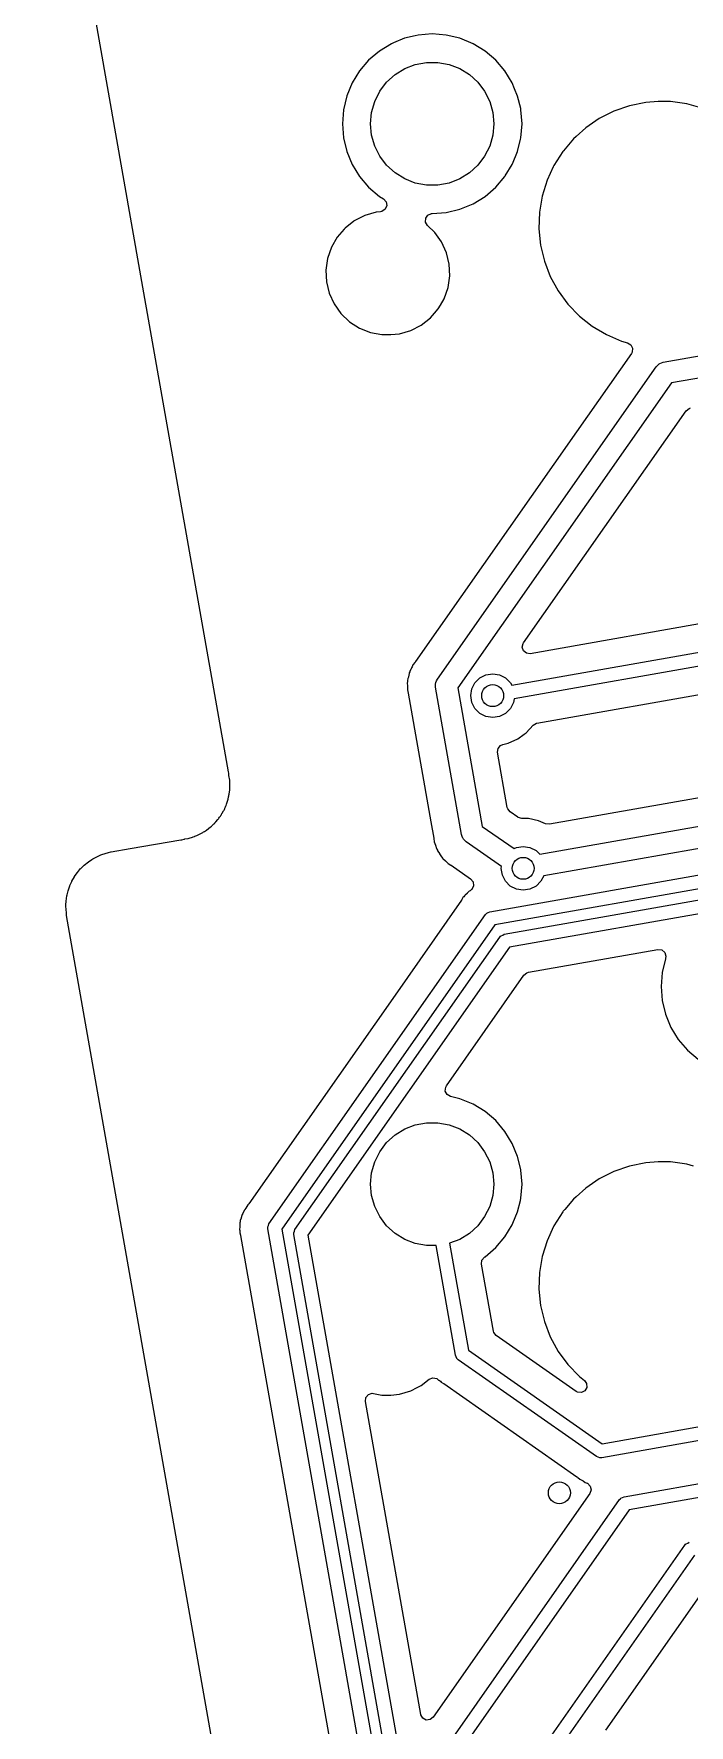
# Model space of a CAD drawing. Extents: x -140 to 29, y -83 to 10.
# Drawn here: x -116.87 to -104.92, y -37.67 to -6.81 of the extents above; entities that cross this region are included whole.
import ezdxf

# ---------------------------------------------------------------- set-up
doc = ezdxf.new("R2010")
doc.units = 0
doc.layers.add('BLACK', color=7, linetype='CONTINUOUS')

msp = doc.modelspace()

# ---------------------------------------------------------------- linework, layer by layer
at = {"layer": 'BLACK', "linetype": 'CONTINUOUS'}
for p, q in [((-114.941, -11.1235), (-116.114, -4.47419)), ((-110.353, -6.99541), (-110.572, -7.12976)), ((-110.317, -6.9806), (-110.353, -6.99541)), ((-110.116, -6.89702), (-110.317, -6.9806)), ((-109.921, -6.85033), (-110.116, -6.89702)), ((-109.866, -6.837), (-109.921, -6.85033)), ((-109.609, -6.81682), (-109.866, -6.837)), ((-109.353, -6.837), (-109.609, -6.81682)), ((-109.103, -6.89702), (-109.353, -6.837)), ((-108.865, -6.99541), (-109.103, -6.89702)), ((-108.646, -7.12976), (-108.865, -6.99541)), ((-110.768, -7.29674), (-110.935, -7.49225)), ((-110.572, -7.12976), (-110.768, -7.29674)), ((-110.572, -7.12976), (-110.572, -7.12976)), ((-110.572, -7.12976), (-110.572, -7.12976)), ((-110.111, -7.44832), (-109.917, -7.37332)), ((-109.917, -7.37332), (-109.713, -7.33517)), ((-109.713, -7.33517), (-109.505, -7.33517)), ((-109.505, -7.33517), (-109.301, -7.37332)), ((-109.301, -7.37332), (-109.108, -7.44832)), ((-108.451, -7.29674), (-108.646, -7.12976)), ((-108.646, -7.12976), (-108.646, -7.12976)), ((-108.284, -7.49225), (-108.451, -7.29674)), ((-111.069, -7.71149), (-111.168, -7.94903)), ((-110.935, -7.49226), (-111.069, -7.71149)), ((-110.935, -7.49225), (-110.935, -7.49226)), ((-110.566, -7.86314), (-110.441, -7.69747)), ((-110.441, -7.69747), (-110.287, -7.55761)), ((-110.287, -7.55761), (-110.111, -7.44832)), ((-109.108, -7.44832), (-108.931, -7.55761)), ((-108.931, -7.55761), (-108.778, -7.69747)), ((-108.778, -7.69747), (-108.653, -7.86314)), ((-108.284, -7.49226), (-108.284, -7.49225)), ((-108.149, -7.71149), (-108.284, -7.49226)), ((-108.106, -7.81553), (-108.149, -7.71149)), ((-111.168, -7.94903), (-111.228, -8.19905)), ((-110.658, -8.04898), (-110.566, -7.86314)), ((-108.653, -7.86314), (-108.56, -8.04898)), ((-108.051, -7.94904), (-108.106, -7.81553)), ((-107.995, -8.17984), (-108.051, -7.94904)), ((-111.228, -8.19905), (-111.248, -8.45538)), ((-110.734, -8.45538), (-110.715, -8.24866)), ((-110.715, -8.24866), (-110.658, -8.04898)), ((-108.56, -8.04898), (-108.503, -8.24866)), ((-108.503, -8.24866), (-108.484, -8.45538)), ((-107.991, -8.19905), (-107.995, -8.17984)), ((-107.971, -8.45538), (-107.991, -8.19905)), ((-106.294, -8.22425), (-106.562, -8.35978)), ((-106.01, -8.12569), (-106.294, -8.22425)), ((-105.716, -8.06584), (-106.01, -8.12569)), ((-106.01, -8.12569), (-106.01, -8.12569)), ((-105.491, -8.05079), (-105.716, -8.06583)), ((-105.716, -8.06583), (-105.716, -8.06583)), ((-105.716, -8.06583), (-105.716, -8.06584)), ((-105.266, -8.05079), (-105.491, -8.05079)), ((-105.396, -12.8049), (-79.8983, -8.3089)), ((-104.968, -8.09084), (-105.266, -8.05079)), ((-104.751, -8.15021), (-104.968, -8.09084)), ((-104.968, -8.09084), (-104.968, -8.09084)), ((-104.968, -8.09084), (-104.968, -8.09084)), ((-111.248, -8.45538), (-111.228, -8.7117)), ((-110.715, -8.66209), (-110.734, -8.45538)), ((-108.484, -8.45538), (-108.503, -8.66209)), ((-107.991, -8.7117), (-107.971, -8.45538)), ((-106.81, -8.52984), (-106.983, -8.68621)), ((-106.562, -8.35978), (-106.81, -8.52984)), ((-106.81, -8.52984), (-106.81, -8.52984)), ((-106.81, -8.52984), (-106.81, -8.52984)), ((-111.228, -8.7117), (-111.168, -8.96171)), ((-110.658, -8.86177), (-110.715, -8.66209)), ((-110.566, -9.04761), (-110.658, -8.86177)), ((-108.56, -8.86177), (-108.653, -9.04761)), ((-108.503, -8.66209), (-108.56, -8.86177)), ((-108.051, -8.96171), (-107.996, -8.73474)), ((-107.996, -8.73474), (-107.991, -8.7117)), ((-107.154, -8.87457), (-107.217, -8.94944)), ((-107.033, -8.73142), (-107.154, -8.87457)), ((-106.983, -8.68621), (-107.033, -8.7314)), ((-107.033, -8.7314), (-107.033, -8.73142)), ((-79.8288, -8.70282), (-105.245, -13.1844)), ((-111.168, -8.96171), (-111.069, -9.19926)), ((-111.069, -9.19926), (-110.935, -9.41849)), ((-110.441, -9.21328), (-110.566, -9.04761)), ((-110.287, -9.35314), (-110.441, -9.21328)), ((-108.778, -9.21328), (-108.931, -9.35314)), ((-108.653, -9.04761), (-108.778, -9.21328)), ((-108.277, -9.40821), (-108.149, -9.19926)), ((-108.149, -9.19926), (-108.143, -9.18506)), ((-108.143, -9.18506), (-108.051, -8.96171)), ((-107.402, -9.24263), (-107.515, -9.48672)), ((-107.389, -9.21415), (-107.402, -9.24263)), ((-107.227, -8.96088), (-107.389, -9.21415)), ((-107.389, -9.21415), (-107.389, -9.21415)), ((-107.389, -9.21415), (-107.389, -9.21415)), ((-107.217, -8.94944), (-107.227, -8.96087)), ((-107.227, -8.96087), (-107.227, -8.96088)), ((-110.935, -9.41849), (-110.768, -9.61401)), ((-110.111, -9.46243), (-110.287, -9.35314)), ((-109.917, -9.53743), (-110.111, -9.46243)), ((-109.713, -9.57558), (-109.917, -9.53743)), ((-109.301, -9.53743), (-109.505, -9.57558)), ((-109.108, -9.46243), (-109.301, -9.53743)), ((-108.931, -9.35314), (-109.108, -9.46243)), ((-108.451, -9.61401), (-108.284, -9.41849)), ((-108.284, -9.41849), (-108.277, -9.40821)), ((-108.284, -9.41849), (-108.284, -9.41849)), ((-107.515, -9.48673), (-107.604, -9.77372)), ((-107.515, -9.48672), (-107.515, -9.48672)), ((-107.515, -9.48672), (-107.515, -9.48673)), ((-110.768, -9.61401), (-110.572, -9.78099)), ((-110.572, -9.78099), (-110.498, -9.82654)), ((-110.498, -9.82654), (-110.45, -9.87919)), ((-109.505, -9.57558), (-109.713, -9.57558)), ((-108.865, -9.91533), (-108.646, -9.78099)), ((-108.646, -9.78099), (-108.451, -9.61401)), ((-108.646, -9.78099), (-108.646, -9.78099)), ((-107.604, -9.77372), (-107.654, -10.07)), ((-110.839, -10.1277), (-111.03, -10.2262)), ((-110.633, -10.0671), (-110.839, -10.1277)), ((-110.552, -10.0594), (-110.633, -10.0671)), ((-110.633, -10.0671), (-110.633, -10.0671)), ((-110.633, -10.0671), (-110.633, -10.0671)), ((-110.633, -10.0671), (-110.633, -10.0671)), ((-110.633, -10.0671), (-110.633, -10.0671)), ((-110.526, -10.0541), (-110.552, -10.0594)), ((-110.467, -10.0144), (-110.526, -10.0541)), ((-110.439, -9.94923), (-110.467, -10.0144)), ((-110.45, -9.87919), (-110.439, -9.94923)), ((-109.732, -10.2496), (-109.728, -10.1787)), ((-109.728, -10.1787), (-109.687, -10.1209)), ((-109.687, -10.1209), (-109.621, -10.0945)), ((-109.621, -10.0945), (-109.609, -10.0939)), ((-109.609, -10.0939), (-109.353, -10.0738)), ((-109.609, -10.0939), (-109.609, -10.0939)), ((-109.609, -10.0939), (-109.609, -10.0939)), ((-109.609, -10.0939), (-109.609, -10.0939)), ((-109.353, -10.0738), (-109.103, -10.0137)), ((-109.103, -10.0137), (-108.865, -9.91533)), ((-107.654, -10.07), (-107.664, -10.3704)), ((-111.217, -10.38), (-111.34, -10.5215)), ((-111.199, -10.3591), (-111.217, -10.38)), ((-111.037, -10.2313), (-111.199, -10.3591)), ((-111.199, -10.3591), (-111.199, -10.3591)), ((-111.199, -10.3591), (-111.199, -10.3591)), ((-111.03, -10.2262), (-111.037, -10.2313)), ((-109.696, -10.3111), (-109.732, -10.2496)), ((-109.564, -10.4369), (-109.696, -10.3111)), ((-109.44, -10.612), (-109.564, -10.4369)), ((-109.564, -10.4369), (-109.564, -10.4369)), ((-107.664, -10.3704), (-107.634, -10.6693)), ((-111.447, -10.7076), (-111.518, -10.9108)), ((-111.34, -10.5215), (-111.447, -10.7076)), ((-109.35, -10.8075), (-109.44, -10.612)), ((-107.634, -10.6693), (-107.564, -10.9616)), ((-111.518, -10.9108), (-111.548, -11.1235)), ((-109.3, -11.0164), (-109.35, -10.8075)), ((-109.29, -11.2311), (-109.3, -11.0164)), ((-109.3, -11.0164), (-109.3, -11.0164)), ((-107.564, -10.9616), (-107.456, -11.242)), ((-113.327, -20.2768), (-114.941, -11.1235)), ((-111.548, -11.1235), (-111.538, -11.3382)), ((-111.538, -11.3382), (-111.487, -11.5471)), ((-109.32, -11.44), (-109.301, -11.312)), ((-109.301, -11.312), (-109.29, -11.2311)), ((-107.456, -11.242), (-107.312, -11.5056)), ((-111.487, -11.5471), (-111.398, -11.7426)), ((-109.459, -11.7663), (-109.39, -11.647)), ((-109.39, -11.647), (-109.32, -11.4439)), ((-109.39, -11.647), (-109.39, -11.647)), ((-109.32, -11.4439), (-109.32, -11.44)), ((-107.312, -11.5056), (-107.134, -11.7475)), ((-111.398, -11.7426), (-111.273, -11.9177)), ((-111.273, -11.9177), (-111.118, -12.066)), ((-109.808, -12.1285), (-109.639, -11.9956)), ((-109.639, -11.9956), (-109.565, -11.9108)), ((-109.639, -11.9956), (-109.639, -11.9956)), ((-109.639, -11.9956), (-109.639, -11.9956)), ((-109.565, -11.9108), (-109.498, -11.8331)), ((-109.498, -11.8331), (-109.459, -11.7663)), ((-107.134, -11.7475), (-106.925, -11.9635)), ((-106.925, -11.9635), (-106.689, -12.1497)), ((-111.118, -12.066), (-110.937, -12.1823)), ((-110.937, -12.1823), (-110.737, -12.2621)), ((-110.737, -12.2621), (-110.526, -12.3028)), ((-110.526, -12.3028), (-110.526, -12.3028)), ((-110.526, -12.3028), (-110.365, -12.3028)), ((-110.365, -12.3028), (-110.205, -12.2875)), ((-110.365, -12.3028), (-110.365, -12.3028)), ((-110.365, -12.3028), (-110.365, -12.3028)), ((-110.365, -12.3028), (-110.365, -12.3028)), ((-110.205, -12.2875), (-109.999, -12.227)), ((-110.205, -12.2875), (-110.205, -12.2875)), ((-110.205, -12.2875), (-110.205, -12.2875)), ((-109.999, -12.2269), (-109.808, -12.1285)), ((-109.999, -12.227), (-109.999, -12.2269)), ((-109.999, -12.2269), (-109.999, -12.2269)), ((-109.808, -12.1285), (-109.808, -12.1285)), ((-106.689, -12.1497), (-106.431, -12.3028)), ((-106.431, -12.3028), (-106.154, -12.4201)), ((-105.976, -12.6436), (-106.978, -14.0747)), ((-106.154, -12.4201), (-106.046, -12.4498)), ((-106.046, -12.4498), (-105.985, -12.4871)), ((-105.985, -12.4871), (-105.955, -12.5511)), ((-105.963, -12.6216), (-105.976, -12.6436)), ((-105.955, -12.5511), (-105.963, -12.6216)), ((-109.515, -18.5851), (-105.525, -12.8871)), ((-105.525, -12.8871), (-105.501, -12.8646)), ((-105.501, -12.8646), (-105.478, -12.8395)), ((-105.478, -12.8395), (-105.468, -12.835)), ((-105.468, -12.835), (-105.459, -12.8274)), ((-105.459, -12.8274), (-105.427, -12.8179)), ((-105.427, -12.8179), (-105.396, -12.8049)), ((-105.245, -13.1844), (-109.14, -18.7467)), ((-108.558, -22.8312), (-55.3348, -13.4465)), ((-108.296, -23.242), (-52.1236, -13.3373)), ((-52.0292, -13.5745), (-108.202, -23.4792)), ((-55.2404, -13.6837), (-108.464, -23.0684)), ((-107.945, -17.9267), (-104.979, -13.6914)), ((-104.979, -13.6914), (-104.924, -13.6471)), ((-104.924, -13.6471), (-104.898, -13.6396)), ((-106.978, -14.0747), (-109.914, -18.2676)), ((-95.9594, -16.0317), (-107.82, -18.123)), ((-108.158, -18.6991), (-95.5428, -16.4746)), ((-95.4995, -16.7208), (-108.115, -18.9453)), ((-107.699, -19.3882), (-95.736, -17.2789)), ((-107.968, -18.003), (-107.95, -17.9342)), ((-107.946, -18.0704), (-107.968, -18.003)), ((-107.95, -17.9342), (-107.945, -17.9267)), ((-107.891, -18.1152), (-107.946, -18.0704)), ((-107.82, -18.123), (-107.891, -18.1152)), ((-110.031, -18.483), (-110.043, -18.5446)), ((-110.027, -18.4737), (-110.031, -18.483)), ((-110.019, -18.4522), (-110.027, -18.4737)), ((-110.017, -18.4423), (-110.019, -18.4522)), ((-109.992, -18.396), (-110.017, -18.4423)), ((-109.987, -18.387), (-109.992, -18.396)), ((-109.986, -18.3836), (-109.987, -18.387)), ((-109.977, -18.3648), (-109.986, -18.3836)), ((-109.96, -18.3265), (-109.977, -18.3648)), ((-109.921, -18.2774), (-109.96, -18.3265)), ((-109.918, -18.2744), (-109.921, -18.2774)), ((-109.914, -18.2676), (-109.918, -18.2744)), ((-108.741, -18.5637), (-108.63, -18.5069)), ((-108.63, -18.5069), (-108.506, -18.4873)), ((-108.506, -18.4873), (-108.382, -18.5069)), ((-108.382, -18.5069), (-108.271, -18.5637)), ((-110.062, -18.642), (-110.063, -18.652)), ((-110.063, -18.652), (-110.06, -18.7146)), ((-110.059, -18.6193), (-110.062, -18.642)), ((-110.06, -18.7146), (-110.06, -18.7184)), ((-110.06, -18.7184), (-110.06, -18.7811)), ((-110.06, -18.7811), (-110.046, -18.8422)), ((-110.051, -18.5778), (-110.059, -18.6091)), ((-110.059, -18.6091), (-110.059, -18.6191)), ((-110.059, -18.6191), (-110.059, -18.6193)), ((-110.044, -18.5483), (-110.051, -18.5778)), ((-110.043, -18.5446), (-110.044, -18.5483)), ((-109.549, -18.6676), (-109.544, -18.6571)), ((-109.547, -18.7011), (-109.549, -18.6676)), ((-109.548, -18.7346), (-109.547, -18.7011)), ((-109.074, -21.424), (-109.548, -18.7346)), ((-109.544, -18.6457), (-109.528, -18.6162)), ((-109.544, -18.6571), (-109.544, -18.6457)), ((-109.528, -18.6162), (-109.515, -18.5851)), ((-109.14, -18.7467), (-108.695, -21.2729)), ((-108.906, -18.8873), (-108.886, -18.7637)), ((-108.886, -18.7637), (-108.83, -18.6522)), ((-108.83, -18.6522), (-108.741, -18.5637)), ((-108.271, -18.5637), (-108.182, -18.6522)), ((-108.182, -18.6522), (-108.158, -18.6991)), ((-110.046, -18.8422), (-110.045, -18.8458)), ((-110.045, -18.8458), (-109.632, -21.1885)), ((-108.886, -19.0109), (-108.906, -18.8873)), ((-108.83, -19.1224), (-108.886, -19.0109)), ((-108.741, -19.2109), (-108.83, -19.1224)), ((-108.182, -19.1224), (-108.271, -19.2109)), ((-108.126, -19.0109), (-108.182, -19.1224)), ((-108.115, -18.9453), (-108.126, -19.0109)), ((-95.3223, -19.0926), (-107.469, -21.2344)), ((-108.63, -19.2677), (-108.741, -19.2109)), ((-108.506, -19.2873), (-108.63, -19.2677)), ((-108.382, -19.2677), (-108.506, -19.2873)), ((-108.271, -19.2109), (-108.382, -19.2677)), ((-107.895, -19.5661), (-107.77, -19.428)), ((-107.77, -19.428), (-107.71, -19.3907)), ((-107.71, -19.3907), (-107.699, -19.3882)), ((-108.224, -19.7561), (-108.049, -19.6784)), ((-108.049, -19.6784), (-107.931, -19.5923)), ((-107.931, -19.5923), (-107.895, -19.5661)), ((-107.648, -21.7822), (-94.9698, -19.5468)), ((-108.417, -19.9214), (-108.409, -19.8508)), ((-108.239, -20.9258), (-108.417, -19.9214)), ((-108.409, -19.8508), (-108.364, -19.7957)), ((-108.364, -19.7957), (-108.319, -19.7763)), ((-108.319, -19.7763), (-108.224, -19.7561)), ((-94.8987, -19.9404), (-107.576, -22.1758)), ((-113.319, -20.2992), (-113.327, -20.2768)), ((-113.317, -20.3365), (-113.319, -20.2992)), ((-113.316, -20.3426), (-113.317, -20.3365)), ((-113.3, -20.4308), (-113.316, -20.3426)), ((-113.314, -20.6855), (-113.3, -20.6059)), ((-113.3, -20.4931), (-113.3, -20.4308)), ((-113.297, -20.5104), (-113.3, -20.4931)), ((-113.3, -20.5303), (-113.297, -20.5104)), ((-113.3, -20.5378), (-113.3, -20.5303)), ((-113.3, -20.6059), (-113.3, -20.5378)), ((-113.417, -20.9879), (-113.403, -20.9751)), ((-113.403, -20.9751), (-113.399, -20.9633)), ((-113.399, -20.9633), (-113.392, -20.948)), ((-113.393, -20.9478), (-113.391, -20.9428)), ((-113.392, -20.948), (-113.393, -20.9478)), ((-113.391, -20.9428), (-113.381, -20.9166)), ((-113.381, -20.9166), (-113.372, -20.8979)), ((-113.372, -20.8979), (-113.368, -20.8895)), ((-113.368, -20.8895), (-113.363, -20.8683)), ((-113.363, -20.8683), (-113.331, -20.7783)), ((-113.331, -20.7783), (-113.323, -20.7338)), ((-113.331, -20.7783), (-113.331, -20.7783)), ((-113.323, -20.7338), (-113.319, -20.7165)), ((-113.319, -20.7165), (-113.315, -20.7047)), ((-113.315, -20.7047), (-113.314, -20.6855)), ((-108.232, -20.9517), (-108.239, -20.9258)), ((-108.188, -21.0071), (-108.232, -20.9517)), ((-113.725, -21.341), (-113.651, -21.2794)), ((-113.651, -21.2794), (-113.637, -21.2732)), ((-113.637, -21.2732), (-113.627, -21.2608)), ((-113.627, -21.2608), (-113.612, -21.2463)), ((-113.612, -21.2463), (-113.598, -21.2344)), ((-113.598, -21.2344), (-113.591, -21.2285)), ((-113.591, -21.2285), (-113.587, -21.2246)), ((-113.591, -21.2285), (-113.591, -21.2285)), ((-113.591, -21.2285), (-113.591, -21.2285)), ((-113.587, -21.2246), (-113.586, -21.2249)), ((-113.586, -21.2249), (-113.574, -21.2133)), ((-113.574, -21.2133), (-113.571, -21.2105)), ((-113.571, -21.2105), (-113.557, -21.1886)), ((-113.557, -21.1886), (-113.52, -21.1445)), ((-113.52, -21.1445), (-113.506, -21.135)), ((-113.506, -21.135), (-113.499, -21.1225)), ((-113.499, -21.1225), (-113.486, -21.1033)), ((-113.486, -21.1033), (-113.478, -21.0944)), ((-113.478, -21.0944), (-113.472, -21.0843)), ((-113.472, -21.0843), (-113.459, -21.0653)), ((-113.459, -21.0653), (-113.454, -21.0599)), ((-113.454, -21.0599), (-113.445, -21.0377)), ((-113.445, -21.0377), (-113.441, -21.0307)), ((-113.441, -21.0307), (-113.417, -20.9879)), ((-109.632, -21.1885), (-109.579, -21.4893)), ((-108.695, -21.2729), (-108.115, -21.6791)), ((-108.045, -21.1073), (-108.188, -21.0071)), ((-108.04, -21.1101), (-108.045, -21.1073)), ((-107.972, -21.1301), (-108.04, -21.1101)), ((-107.854, -21.1301), (-107.972, -21.1301)), ((-107.668, -21.1698), (-107.854, -21.1301)), ((-107.543, -21.2255), (-107.668, -21.1698)), ((-107.54, -21.2266), (-107.543, -21.2255)), ((-107.469, -21.2344), (-107.54, -21.2266)), ((-115.115, -21.6778), (-114.195, -21.5156)), ((-114.195, -21.5156), (-114.178, -21.5174)), ((-114.178, -21.5174), (-114.135, -21.5053)), ((-114.135, -21.5053), (-114.129, -21.504)), ((-114.129, -21.504), (-114.127, -21.5036)), ((-114.127, -21.5036), (-114.119, -21.5023)), ((-114.127, -21.5036), (-114.127, -21.5036)), ((-114.119, -21.5023), (-114.057, -21.4912)), ((-114.057, -21.4912), (-114.041, -21.4884)), ((-114.041, -21.4884), (-113.982, -21.4671)), ((-114.041, -21.4884), (-114.041, -21.4884)), ((-114.041, -21.4884), (-114.041, -21.4884)), ((-113.982, -21.4671), (-113.97, -21.4663)), ((-113.97, -21.4663), (-113.947, -21.4548)), ((-113.947, -21.4548), (-113.94, -21.4518)), ((-113.94, -21.4518), (-113.902, -21.4379)), ((-113.902, -21.4379), (-113.876, -21.4285)), ((-113.876, -21.4285), (-113.854, -21.4155)), ((-113.854, -21.4155), (-113.806, -21.3881)), ((-113.806, -21.3881), (-113.793, -21.3849)), ((-113.793, -21.3849), (-113.779, -21.3736)), ((-113.779, -21.3736), (-113.764, -21.3636)), ((-113.764, -21.3636), (-113.725, -21.341)), ((-113.725, -21.341), (-113.725, -21.341)), ((-109.579, -21.4893), (-109.578, -21.4931)), ((-109.578, -21.4931), (-109.571, -21.5554)), ((-109.571, -21.5554), (-109.549, -21.6142)), ((-109.061, -21.4549), (-109.074, -21.424)), ((-109.052, -21.4871), (-109.061, -21.4549)), ((-109.044, -21.4955), (-109.052, -21.4871)), ((-109.04, -21.506), (-109.044, -21.4955)), ((-109.014, -21.5282), (-109.04, -21.506)), ((-108.992, -21.5531), (-109.014, -21.5282)), ((-108.345, -22.0062), (-108.992, -21.5531)), ((-115.876, -21.9175), (-115.815, -21.8749)), ((-115.815, -21.8749), (-115.8, -21.8658)), ((-115.8, -21.8658), (-115.713, -21.8218)), ((-115.713, -21.8218), (-115.651, -21.7927)), ((-115.651, -21.7927), (-115.632, -21.7856)), ((-115.632, -21.7856), (-115.51, -21.7514)), ((-115.51, -21.7514), (-115.468, -21.7403)), ((-115.468, -21.7403), (-115.463, -21.7391)), ((-115.463, -21.7391), (-115.115, -21.6778)), ((-109.549, -21.6142), (-109.548, -21.6178)), ((-109.548, -21.6178), (-109.53, -21.6778)), ((-109.53, -21.6778), (-109.525, -21.6865)), ((-109.525, -21.6865), (-109.515, -21.7071)), ((-109.515, -21.7071), (-109.511, -21.7167)), ((-109.511, -21.7167), (-109.507, -21.7227)), ((-109.507, -21.7227), (-109.476, -21.7685)), ((-109.476, -21.7685), (-109.474, -21.7717)), ((-109.474, -21.7717), (-109.442, -21.8256)), ((-109.442, -21.8256), (-109.435, -21.8329)), ((-109.435, -21.8329), (-109.42, -21.8505)), ((-109.42, -21.8505), (-109.415, -21.8589)), ((-109.415, -21.8589), (-109.368, -21.9008)), ((-109.368, -21.9008), (-109.365, -21.9034)), ((-109.365, -21.9034), (-109.321, -21.9481)), ((-108.115, -21.6791), (-108.073, -21.6582)), ((-108.073, -21.6582), (-107.95, -21.6386)), ((-107.95, -21.6386), (-107.826, -21.6582)), ((-107.826, -21.6582), (-107.715, -21.715)), ((-107.715, -21.715), (-107.648, -21.7822)), ((-116.18, -22.2726), (-116.134, -22.1913)), ((-116.134, -22.1913), (-116.131, -22.1861)), ((-116.131, -22.1861), (-116.084, -22.1196)), ((-116.084, -22.1196), (-116.08, -22.1147)), ((-116.08, -22.1147), (-116.02, -22.0438)), ((-116.02, -22.0438), (-116.016, -22.0403)), ((-116.016, -22.0403), (-115.959, -21.9833)), ((-115.959, -21.9833), (-115.954, -21.9783)), ((-115.954, -21.9783), (-115.879, -21.9196)), ((-115.879, -21.9196), (-115.876, -21.9175)), ((-109.321, -21.9481), (-109.268, -21.9809)), ((-109.268, -21.9809), (-109.264, -21.983)), ((-109.264, -21.983), (-108.909, -22.232)), ((-108.35, -22.0386), (-108.345, -22.0062)), ((-108.33, -22.1622), (-108.35, -22.0386)), ((-108.273, -22.2737), (-108.33, -22.1622)), ((-107.576, -22.1758), (-107.626, -22.2737)), ((-116.272, -22.5399), (-116.269, -22.5224)), ((-116.269, -22.5224), (-116.25, -22.4507)), ((-116.25, -22.4507), (-116.249, -22.4474)), ((-116.249, -22.4474), (-116.219, -22.3571)), ((-116.219, -22.3571), (-116.216, -22.35)), ((-116.216, -22.35), (-116.182, -22.2769)), ((-116.182, -22.2769), (-116.18, -22.2726)), ((-108.973, -22.4947), (-109.009, -22.5254)), ((-108.969, -22.4906), (-108.973, -22.4947)), ((-108.954, -22.4753), (-108.969, -22.4906)), ((-108.936, -22.4567), (-108.954, -22.4753)), ((-108.919, -22.4461), (-108.936, -22.4567)), ((-108.903, -22.4344), (-108.919, -22.4461)), ((-108.909, -22.232), (-108.864, -22.2875)), ((-108.899, -22.4309), (-108.903, -22.4344)), ((-108.889, -22.4215), (-108.899, -22.4309)), ((-108.857, -22.3581), (-108.889, -22.4215)), ((-108.864, -22.2875), (-108.857, -22.3581)), ((-108.185, -22.3622), (-108.273, -22.2737)), ((-108.073, -22.419), (-108.185, -22.3622)), ((-107.95, -22.4386), (-108.073, -22.419)), ((-107.826, -22.419), (-107.95, -22.4386)), ((-107.715, -22.3622), (-107.826, -22.419)), ((-107.626, -22.2737), (-107.715, -22.3622)), ((-116.29, -22.7051), (-116.284, -22.6365)), ((-116.29, -22.7256), (-116.29, -22.7051)), ((-116.28, -22.852), (-116.29, -22.7256)), ((-116.284, -22.6365), (-116.272, -22.5399)), ((-109.074, -22.6179), (-110.329, -24.4107)), ((-109.071, -22.6129), (-109.074, -22.6179)), ((-109.068, -22.6071), (-109.071, -22.6129)), ((-109.048, -22.5718), (-109.068, -22.6071)), ((-109.033, -22.5573), (-109.048, -22.5718)), ((-109.048, -22.5718), (-109.048, -22.5718)), ((-109.048, -22.5718), (-109.048, -22.5718)), ((-109.021, -22.542), (-109.033, -22.5573)), ((-109.009, -22.5254), (-109.021, -22.542)), ((-109.009, -22.5254), (-109.009, -22.5254)), ((-108.586, -22.845), (-108.558, -22.8312)), ((-116.276, -22.8948), (-116.28, -22.852)), ((-116.276, -22.9002), (-116.276, -22.8948)), ((-113.327, -39.6206), (-116.276, -22.9002)), ((-112.587, -28.522), (-108.639, -22.8826)), ((-108.464, -23.0684), (-112.353, -28.623)), ((-108.639, -22.8826), (-108.623, -22.8664)), ((-108.623, -22.8664), (-108.621, -22.8625)), ((-108.621, -22.8625), (-108.619, -22.8613)), ((-108.619, -22.8613), (-108.614, -22.8567)), ((-108.614, -22.8567), (-108.586, -22.845)), ((-112.112, -28.6274), (-108.377, -23.2934)), ((-108.377, -23.2934), (-108.362, -23.2771)), ((-108.362, -23.2771), (-108.359, -23.2733)), ((-108.359, -23.2733), (-108.357, -23.2721)), ((-108.357, -23.2721), (-108.353, -23.2675)), ((-108.353, -23.2675), (-108.324, -23.2558)), ((-108.324, -23.2558), (-108.296, -23.242)), ((-108.202, -23.4792), (-111.877, -28.7284)), ((-107.855, -23.9344), (-105.494, -23.5181)), ((-105.494, -23.5181), (-105.424, -23.526)), ((-105.424, -23.526), (-105.368, -23.5708)), ((-105.355, -23.6888), (-105.415, -23.9388)), ((-105.368, -23.5708), (-105.346, -23.6382)), ((-105.346, -23.6382), (-105.355, -23.6838)), ((-105.355, -23.6838), (-105.354, -23.6841)), ((-105.354, -23.6841), (-105.355, -23.6888)), ((-105.355, -23.6888), (-105.355, -23.6888)), ((-109.349, -26.0046), (-107.936, -23.9862)), ((-107.936, -23.9862), (-107.881, -23.9419)), ((-107.881, -23.9419), (-107.855, -23.9344)), ((-105.415, -23.9388), (-105.435, -24.1952)), ((-105.435, -24.1952), (-105.415, -24.4515)), ((-110.329, -24.4107), (-112.952, -28.1558)), ((-105.415, -24.4515), (-105.355, -24.7015)), ((-105.355, -24.7015), (-105.257, -24.9391)), ((-105.257, -24.9391), (-105.122, -25.1583)), ((-105.122, -25.1583), (-104.955, -25.3538)), ((-104.955, -25.3538), (-104.76, -25.5208)), ((-109.37, -26.1011), (-109.363, -26.0304)), ((-109.337, -26.1641), (-109.37, -26.1011)), ((-109.363, -26.0304), (-109.349, -26.0046)), ((-109.276, -26.1994), (-109.337, -26.1641)), ((-109.103, -26.2409), (-109.276, -26.1994)), ((-108.865, -26.3393), (-109.103, -26.2409)), ((-108.646, -26.4736), (-108.865, -26.3393)), ((-108.451, -26.6406), (-108.646, -26.4736)), ((-108.646, -26.4736), (-108.646, -26.4736)), ((-110.287, -26.9015), (-110.111, -26.7922)), ((-110.111, -26.7922), (-109.917, -26.7172)), ((-109.917, -26.7172), (-109.713, -26.6791)), ((-109.713, -26.6791), (-109.505, -26.6791)), ((-109.505, -26.6791), (-109.301, -26.7172)), ((-109.301, -26.7172), (-109.108, -26.7922)), ((-109.108, -26.7922), (-108.931, -26.9015)), ((-108.284, -26.8361), (-108.451, -26.6406)), ((-108.149, -27.0554), (-108.284, -26.8361)), ((-108.284, -26.8361), (-108.284, -26.8361)), ((-110.566, -27.207), (-110.441, -27.0413)), ((-110.441, -27.0413), (-110.287, -26.9015)), ((-108.931, -26.9015), (-108.778, -27.0413)), ((-108.778, -27.0413), (-108.653, -27.207)), ((-108.051, -27.2929), (-108.149, -27.0554)), ((-110.715, -27.5925), (-110.658, -27.3929)), ((-110.658, -27.3929), (-110.566, -27.207)), ((-108.653, -27.207), (-108.56, -27.3929)), ((-108.56, -27.3929), (-108.503, -27.5925)), ((-107.994, -27.5302), (-108.051, -27.2929)), ((-105.716, -27.4097), (-106.01, -27.4696)), ((-105.491, -27.3947), (-105.716, -27.4097)), ((-105.716, -27.4097), (-105.716, -27.4097)), ((-105.716, -27.4097), (-105.716, -27.4097)), ((-105.266, -27.3947), (-105.491, -27.3947)), ((-104.968, -27.4347), (-105.266, -27.3947)), ((-104.841, -27.4696), (-104.968, -27.4347)), ((-104.968, -27.4347), (-104.968, -27.4347)), ((-104.968, -27.4347), (-104.968, -27.4347)), ((-110.734, -27.7993), (-110.715, -27.5925)), ((-108.503, -27.5925), (-108.484, -27.7993)), ((-107.991, -27.5429), (-107.994, -27.5302)), ((-107.971, -27.7993), (-107.991, -27.5429)), ((-106.562, -27.7037), (-106.81, -27.8737)), ((-106.294, -27.5681), (-106.562, -27.7037)), ((-106.01, -27.4696), (-106.294, -27.5681)), ((-106.01, -27.4696), (-106.01, -27.4696)), ((-110.715, -28.006), (-110.734, -27.7993)), ((-110.658, -28.2056), (-110.715, -28.006)), ((-108.503, -28.006), (-108.56, -28.2056)), ((-108.484, -27.7993), (-108.503, -28.006)), ((-108.001, -28.0964), (-107.991, -28.0556)), ((-107.991, -28.0556), (-107.971, -27.7993)), ((-107.033, -28.0753), (-107.19, -28.2614)), ((-106.985, -28.0315), (-107.033, -28.0753)), ((-107.033, -28.0753), (-107.033, -28.0753)), ((-106.81, -27.8737), (-106.985, -28.0315)), ((-106.81, -27.8737), (-106.81, -27.8737)), ((-106.81, -27.8737), (-106.81, -27.8737)), ((-113.083, -28.369), (-113.094, -28.4149)), ((-113.073, -28.3511), (-113.083, -28.369)), ((-113.065, -28.3329), (-113.073, -28.3511)), ((-113.059, -28.3138), (-113.065, -28.3329)), ((-113.033, -28.2743), (-113.059, -28.3138)), ((-113.059, -28.3138), (-113.059, -28.3138)), ((-113.03, -28.2692), (-113.033, -28.2743)), ((-113.029, -28.2665), (-113.03, -28.2692)), ((-113.027, -28.263), (-113.029, -28.2665)), ((-113.01, -28.2385), (-113.027, -28.263)), ((-112.971, -28.1798), (-113.01, -28.2385)), ((-112.966, -28.1738), (-112.971, -28.1798)), ((-112.956, -28.1616), (-112.966, -28.1736)), ((-112.966, -28.1736), (-112.966, -28.1738)), ((-112.952, -28.1558), (-112.956, -28.1616)), ((-110.566, -28.3915), (-110.658, -28.2056)), ((-108.56, -28.2056), (-108.653, -28.3915)), ((-108.137, -28.5142), (-108.051, -28.3056)), ((-108.051, -28.3056), (-108.001, -28.0964)), ((-107.227, -28.3048), (-107.389, -28.558)), ((-107.218, -28.2938), (-107.227, -28.3048)), ((-107.227, -28.3048), (-107.227, -28.3048)), ((-107.19, -28.2614), (-107.218, -28.2938)), ((-113.119, -28.5778), (-113.123, -28.6249)), ((-113.123, -28.6249), (-113.119, -28.6448)), ((-113.115, -28.505), (-113.12, -28.5247)), ((-113.12, -28.5247), (-113.119, -28.5719)), ((-113.119, -28.5719), (-113.119, -28.5778)), ((-113.119, -28.6448), (-113.117, -28.6645)), ((-113.117, -28.6645), (-113.117, -28.6848)), ((-113.117, -28.6848), (-113.104, -28.7303)), ((-113.112, -28.4855), (-113.115, -28.505)), ((-113.11, -28.4653), (-113.112, -28.4855)), ((-113.095, -28.4206), (-113.11, -28.4653)), ((-113.094, -28.4149), (-113.095, -28.4206)), ((-112.61, -28.5887), (-112.609, -28.5861)), ((-112.609, -28.5931), (-112.61, -28.5887)), ((-112.609, -28.5798), (-112.597, -28.5513)), ((-112.609, -28.5861), (-112.609, -28.5798)), ((-112.608, -28.6154), (-112.609, -28.5931)), ((-110.843, -38.6278), (-112.608, -28.6154)), ((-112.597, -28.5513), (-112.587, -28.522)), ((-112.353, -28.623), (-110.587, -38.6353)), ((-112.134, -28.6852), (-112.122, -28.6567)), ((-112.133, -28.6916), (-112.134, -28.6852)), ((-112.134, -28.6941), (-112.133, -28.6916)), ((-112.133, -28.6985), (-112.134, -28.6941)), ((-112.122, -28.6567), (-112.112, -28.6274)), ((-110.441, -28.5572), (-110.566, -28.3915)), ((-110.287, -28.697), (-110.441, -28.5572)), ((-108.778, -28.5572), (-108.931, -28.697)), ((-108.653, -28.3915), (-108.778, -28.5572)), ((-108.282, -28.7593), (-108.149, -28.5431)), ((-108.149, -28.5431), (-108.137, -28.5142)), ((-107.396, -28.5745), (-107.515, -28.8306)), ((-107.389, -28.558), (-107.396, -28.5745)), ((-107.389, -28.558), (-107.389, -28.558)), ((-107.389, -28.558), (-107.389, -28.558)), ((-113.104, -28.7303), (-113.103, -28.736)), ((-113.103, -28.736), (-111.389, -38.4572)), ((-112.133, -28.7208), (-112.133, -28.6985)), ((-110.367, -38.7332), (-112.133, -28.7208)), ((-111.877, -28.7284), (-110.112, -38.7408)), ((-110.111, -28.8063), (-110.287, -28.697)), ((-109.917, -28.8813), (-110.111, -28.8063)), ((-109.713, -28.9195), (-109.917, -28.8813)), ((-109.539, -28.9195), (-109.713, -28.9195)), ((-109.186, -30.9211), (-109.539, -28.9195)), ((-109.108, -28.8063), (-109.292, -28.8777)), ((-109.292, -28.8777), (-108.948, -30.8267)), ((-108.931, -28.697), (-109.108, -28.8063)), ((-108.646, -29.1249), (-108.451, -28.9579)), ((-108.451, -28.9579), (-108.284, -28.7624)), ((-108.284, -28.7624), (-108.282, -28.7593)), ((-108.284, -28.7624), (-108.284, -28.7624)), ((-107.515, -28.8306), (-107.604, -29.1176)), ((-107.515, -28.8306), (-107.515, -28.8306)), ((-107.515, -28.8306), (-107.515, -28.8306)), ((-108.709, -29.257), (-108.701, -29.1864)), ((-108.493, -30.4796), (-108.709, -29.257)), ((-108.701, -29.1864), (-108.656, -29.1313)), ((-108.656, -29.1313), (-108.651, -29.1277)), ((-108.651, -29.1277), (-108.646, -29.1249)), ((-108.646, -29.1249), (-108.646, -29.1249)), ((-107.604, -29.1176), (-107.654, -29.4139)), ((-107.654, -29.4139), (-107.664, -29.7142)), ((-107.664, -29.7142), (-107.634, -30.0132)), ((-107.634, -30.0132), (-107.564, -30.3055)), ((-108.486, -30.5055), (-108.493, -30.4796)), ((-108.442, -30.5609), (-108.486, -30.5055)), ((-107.564, -30.3055), (-107.456, -30.5859)), ((-93.7528, -30.5389), (-106.517, -32.7896)), ((-106.51, -32.5344), (-93.7452, -30.2837)), ((-108.948, -30.8267), (-106.51, -32.5344)), ((-106.984, -31.5813), (-108.442, -30.5609)), ((-107.456, -30.5859), (-107.312, -30.8494)), ((-107.312, -30.8494), (-107.134, -31.0914)), ((-109.172, -30.9488), (-109.186, -30.9211)), ((-109.16, -30.9775), (-109.172, -30.9488)), ((-109.156, -30.9818), (-109.16, -30.9775)), ((-109.154, -30.9842), (-109.156, -30.9818)), ((-109.151, -30.9865), (-109.154, -30.9842)), ((-109.134, -31.0018), (-109.151, -30.9865)), ((-106.611, -32.7689), (-109.134, -31.0018)), ((-107.134, -31.0914), (-106.925, -31.3074)), ((-109.808, -31.4723), (-109.663, -31.3583)), ((-109.663, -31.3583), (-109.597, -31.3319)), ((-109.597, -31.3319), (-109.527, -31.3453)), ((-109.527, -31.3453), (-109.498, -31.3681)), ((-109.498, -31.3681), (-109.497, -31.3671)), ((-109.497, -31.3671), (-109.492, -31.3725)), ((-109.492, -31.3725), (-109.475, -31.3841)), ((-109.475, -31.3841), (-109.46, -31.3966)), ((-109.46, -31.3966), (-109.445, -31.4107)), ((-109.445, -31.4107), (-109.404, -31.434)), ((-109.404, -31.434), (-109.399, -31.4372)), ((-109.399, -31.4372), (-106.971, -33.1374)), ((-106.925, -31.3074), (-106.834, -31.3792)), ((-106.834, -31.3792), (-106.793, -31.4371)), ((-106.793, -31.4371), (-106.79, -31.508)), ((-110.826, -31.7631), (-110.818, -31.6925)), ((-109.819, -37.4734), (-110.826, -31.7631)), ((-110.818, -31.6925), (-110.773, -31.6374)), ((-110.773, -31.6374), (-110.706, -31.6153)), ((-110.706, -31.6153), (-110.678, -31.6175)), ((-110.678, -31.6175), (-110.526, -31.6467)), ((-110.526, -31.6467), (-110.526, -31.6467)), ((-110.526, -31.6467), (-110.365, -31.6467)), ((-110.365, -31.6467), (-110.205, -31.6314)), ((-110.365, -31.6467), (-110.365, -31.6467)), ((-110.365, -31.6467), (-110.365, -31.6467)), ((-110.365, -31.6467), (-110.365, -31.6467)), ((-110.205, -31.6314), (-109.999, -31.5708)), ((-110.205, -31.6314), (-110.205, -31.6314)), ((-110.205, -31.6314), (-110.205, -31.6314)), ((-109.999, -31.5708), (-109.883, -31.511)), ((-109.999, -31.5708), (-109.999, -31.5708)), ((-109.999, -31.5708), (-109.999, -31.5708)), ((-109.883, -31.511), (-109.808, -31.4723)), ((-109.808, -31.4723), (-109.808, -31.4723)), ((-109.808, -31.4723), (-109.808, -31.4723)), ((-106.959, -31.5949), (-106.984, -31.5813)), ((-106.888, -31.6018), (-106.959, -31.5949)), ((-106.825, -31.5694), (-106.888, -31.6018)), ((-106.79, -31.508), (-106.825, -31.5694)), ((-106.111, -33.5035), (-97.0917, -31.9131)), ((-97.0483, -32.1593), (-106.017, -33.7407)), ((-106.581, -32.7788), (-106.611, -32.7689)), ((-106.553, -32.7908), (-106.581, -32.7788)), ((-106.546, -32.7906), (-106.553, -32.7908)), ((-106.544, -32.7914), (-106.546, -32.7906)), ((-106.54, -32.7903), (-106.544, -32.7914)), ((-106.517, -32.7896), (-106.54, -32.7903)), ((-106.971, -33.1374), (-106.959, -33.1479)), ((-106.959, -33.1479), (-106.959, -33.1477)), ((-106.959, -33.1477), (-106.953, -33.1528)), ((-106.953, -33.1528), (-106.953, -33.1528)), ((-106.953, -33.1528), (-106.914, -33.1784)), ((-106.914, -33.1784), (-106.894, -33.1912)), ((-106.894, -33.1912), (-106.87, -33.2083)), ((-106.87, -33.2083), (-106.863, -33.2116)), ((-106.863, -33.2116), (-106.858, -33.2146)), ((-106.858, -33.2146), (-106.819, -33.2404)), ((-106.819, -33.2404), (-106.8, -33.247)), ((-106.8, -33.247), (-106.781, -33.2548)), ((-106.781, -33.2548), (-106.777, -33.2571)), ((-106.777, -33.2571), (-106.726, -33.3065)), ((-106.726, -33.3065), (-106.71, -33.3757)), ((-116.874, -48.811), (-106.192, -33.5549)), ((-106.733, -33.4408), (-109.592, -37.5238)), ((-106.71, -33.3757), (-106.733, -33.4408)), ((-106.192, -33.5549), (-106.177, -33.5386)), ((-106.177, -33.5386), (-106.174, -33.5348)), ((-106.174, -33.5348), (-106.172, -33.5335)), ((-106.172, -33.5335), (-106.168, -33.5289)), ((-106.168, -33.5289), (-106.139, -33.5172)), ((-106.139, -33.5172), (-106.111, -33.5035)), ((-106.017, -33.7407), (-116.64, -48.912)), ((-113.835, -46.9979), (-105.003, -34.3845)), ((-105.003, -34.3845), (-104.987, -34.3682)), ((-104.987, -34.3682), (-104.985, -34.3644)), ((-104.985, -34.3644), (-104.983, -34.3631)), ((-104.983, -34.3631), (-104.978, -34.3585)), ((-104.978, -34.3585), (-104.95, -34.3468)), ((-104.95, -34.3468), (-104.922, -34.3331)), ((-104.828, -34.5703), (-113.631, -47.1426)), ((-106.442, -37.7628), (-104.562, -35.0772)), ((-109.817, -37.4822), (-109.819, -37.4734)), ((-109.781, -37.5434), (-109.817, -37.4822)), ((-109.718, -37.5755), (-109.781, -37.5434)), ((-109.647, -37.5682), (-109.718, -37.5755)), ((-109.592, -37.5238), (-109.647, -37.5682))]:
    msp.add_line(p, q, dxfattribs=at)
at = {"layer": 'BLACK'}
for centre in [(-108.506, -18.8873), (-107.95, -22.0386), (-107.29, -33.43)]:
    msp.add_circle(centre, 0.2, dxfattribs=at)

doc.saveas('drawing.dxf')
